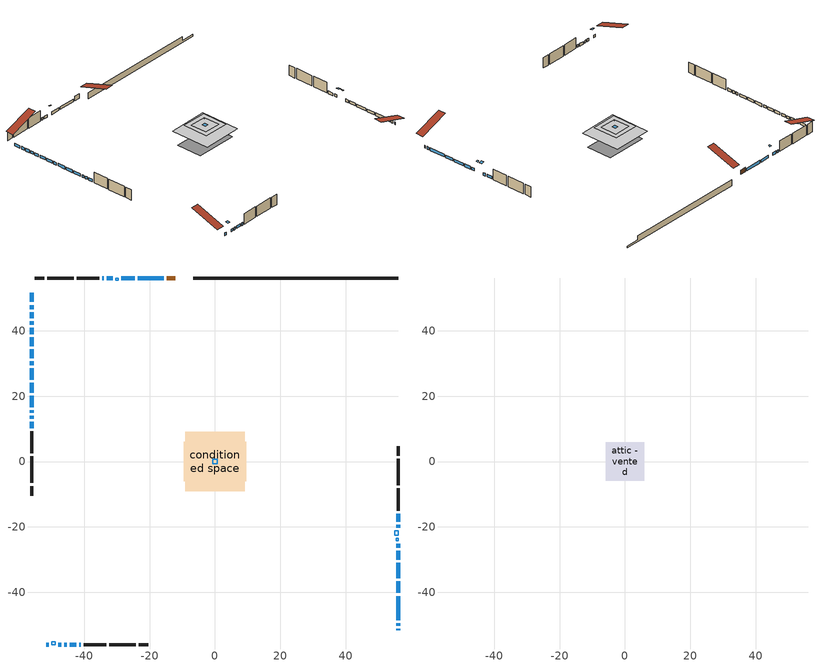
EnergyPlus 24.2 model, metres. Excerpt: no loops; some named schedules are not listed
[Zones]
conditioned space
 floor outside (Floor1 construction): -1.3,-1.3 -1.3,1.3 1.3,1.3 1.3,-1.3 z1.22
 floor outside (Floor2 construction): -0.84,-0.84 -0.84,0.84 0.84,0.84 0.84,-0.84 z1.22
 floor adiabatic (AdiabaticFloorConstruction): -9.15,-9.15 -9.15,9.15 9.15,9.15 9.15,-9.15 z3.66
 floor foundation (Slab1 construction): -9.63,-6.07 -9.63,6.07 9.63,6.07 9.63,-6.07 z-1.52
 wall outside (AdiabaticWallConstruction 1): -12.11,56.14 -14.73,56.14 z1.22:3.25
 wall outside (AdiabaticWallConstruction): 56.14,-51.61 56.14,-51.11 / -56.14,51.61 -56.14,48.8 / -56.14,47.87 -56.14,46.52 / -56.14,45.59 -56.14,43.87 / -56.14,42.94 -56.14,41.78 / 56.14,-50.18 56.14,-49.42 / 56.14,-48.49 56.14,-41.15 / 56.14,-40.22 56.14,-36.7 / 56.14,-35.77 56.14,-31.05 / 56.14,-30.12 56.14,-27.35 / -15.66,56.14 -23.57,56.14 / -24.5,56.14 -28.7,56.14 / -51.61,-56.14 -50.81,-56.14 / -56.14,40.85 -56.14,38.92 / -56.14,37.99 -56.14,35.32 / -56.14,34.39 -56.14,31.63 / -56.14,30.71 -56.14,29.4 / -56.14,28.48 -56.14,24.98 / 56.14,-26.42 56.14,-25.15 / -56.14,24.05 -56.14,21.01 / 56.14,-20.33 56.14,-19.33 / -47.88,-56.14 -47.02,-56.14 / -46.09,-56.14 -45.29,-56.14 / -56.14,20.08 -56.14,16.64 / -56.14,15.71 -56.14,14.85 / -56.14,13.92 -56.14,13.08 / -56.14,12.15 -56.14,10.22 / 56.14,-18.4 56.14,-15.96 / -31.31,56.14 -33.13,56.14 / -34.05,56.14 -34.56,56.14 / -44.36,-56.14 -42.46,-56.14 / -41.53,-56.14 -41.03,-56.14 z1.22:2.44
 wall outside (Wall1 construction): -35.48,56.14 -42.32,56.14 / -40.1,-56.14 -33.26,-56.14 / -56.14,9.3 -56.14,2.46 / 56.14,-15.04 56.14,-8.2 z1.22:6.1
 wall outside (Wall2 construction): -43.25,56.14 -51.35,56.14 / -32.33,-56.14 -24.23,-56.14 / -56.14,1.53 -56.14,-6.57 / 56.14,-7.27 56.14,0.83 z1.22:6.1
 wall outside (Wall3 construction): -52.28,56.14 -55.21,56.14 / -23.3,-56.14 -20.38,-56.14 / -56.14,-7.5 -56.14,-10.43 / 56.14,1.76 56.14,4.69 z1.22:6.1
 wall foundation (FoundationWall1 construction): -6.65,56.14,-1.52 -6.65,56.14,1.22 49.86,56.14,1.22 49.86,56.14,-0.67 56.14,56.14,-0.67 56.14,56.14,-1.52
 window (WindowConstruction): 56.14,-51.61 56.14,-51.11 z1.22:2.44
 window (WindowConstruction 8): -56.14,51.61 -56.14,48.8 z1.22:2.44
 window (WindowConstruction 9): -56.14,47.87 -56.14,46.52 z1.22:2.44
 window (WindowConstruction 10): -56.14,45.59 -56.14,43.87 z1.22:2.44
 window (WindowConstruction 11): -56.14,42.94 -56.14,41.78 z1.22:2.44
 window (WindowConstruction 24): 56.14,-50.18 56.14,-49.42 z1.22:2.44
 window (WindowConstruction 12): 56.14,-48.49 56.14,-41.15 z1.22:2.44
 window (WindowConstruction 13): 56.14,-40.22 56.14,-36.7 z1.22:2.44
 window (WindowConstruction 14): 56.14,-35.77 56.14,-31.05 z1.22:2.44
 window (WindowConstruction 1): 56.14,-30.12 56.14,-27.35 z1.22:2.44
 window (WindowConstruction 15): -15.66,56.14 -23.57,56.14 z1.22:2.44
 window (WindowConstruction 16): -24.5,56.14 -28.7,56.14 z1.22:2.44
 window (WindowConstruction 17): -51.61,-56.14 -50.81,-56.14 z1.22:2.44
 window (WindowConstruction 18): -56.14,40.85 -56.14,38.92 z1.22:2.44
 window (WindowConstruction 19): -56.14,37.99 -56.14,35.32 z1.22:2.44
 window (WindowConstruction 20): -56.14,34.39 -56.14,31.63 z1.22:2.44
 window (WindowConstruction 21): -56.14,30.71 -56.14,29.4 z1.22:2.44
 window (WindowConstruction 22): -56.14,28.48 -56.14,24.98 z1.22:2.44
 window (WindowConstruction 2): 56.14,-26.42 56.14,-25.15 z1.22:2.44
 window (WindowConstruction 23): -56.14,24.05 -56.14,21.01 z1.22:2.44
 window (WindowConstruction 25): 56.14,-20.33 56.14,-19.33 z1.22:2.44
 window (WindowConstruction 26): -47.88,-56.14 -47.02,-56.14 z1.22:2.44
 window (WindowConstruction 27): -46.09,-56.14 -45.29,-56.14 z1.22:2.44
 window (WindowConstruction 28): -56.14,20.08 -56.14,16.64 z1.22:2.44
 window (WindowConstruction 29): -56.14,15.71 -56.14,14.85 z1.22:2.44
 window (WindowConstruction 30): -56.14,13.92 -56.14,13.08 z1.22:2.44
 window (WindowConstruction 31): -56.14,12.15 -56.14,10.23 z1.22:2.44
 window (WindowConstruction 3): 56.14,-18.4 56.14,-15.96 z1.22:2.44
 window (WindowConstruction 4): -31.32,56.14 -33.12,56.14 z1.22:2.44
 window (WindowConstruction 5): -34.05,56.14 -34.55,56.14 z1.22:2.44
 window (WindowConstruction 6): -44.36,-56.14 -42.46,-56.14 z1.22:2.44
 window (WindowConstruction 7): -41.53,-56.14 -41.03,-56.14 z1.22:2.44
 door (Door): -12.11,56.14 -14.73,56.14 z1.22:3.25
 ceiling adiabatic (AdiabaticFloorConstruction): 9.15,-9.15 9.15,9.15 -9.15,9.15 -9.15,-9.15 z3.66
 roof outside (Roof3 construction): -3.19,3.19 -3.19,-3.19 3.19,-3.19 3.19,3.19 z6.1
 roof outside (AdiabaticRoofConstruction): -48.81,-56.14,6.1 -48.81,-55.11,6.44 -49.89,-55.11,6.44 -49.89,-56.14,6.1; -30.39,56.14,6.1 -30.39,55.41,6.34 -29.62,55.41,6.34 -29.62,56.14,6.1; 56.14,-23.46,6.1 55.41,-23.46,6.34 55.41,-24.22,6.34 56.14,-24.22,6.1; 56.14,-21.26,6.1 54.93,-21.26,6.5 54.93,-22.53,6.5 56.14,-22.53,6.1; 0.76,-0.76 0.76,0.76 -0.76,0.76 -0.76,-0.76 z6.1
 skylight (SkylightConstruction): -48.81,-56.14,6.1 -48.81,-55.11,6.44 -49.88,-55.11,6.44 -49.88,-56.14,6.1
 skylight (SkylightConstruction 1): -30.39,56.14,6.1 -30.39,55.41,6.34 -29.62,55.41,6.34 -29.62,56.14,6.1
 skylight (SkylightConstruction 2): 56.14,-23.46,6.1 55.41,-23.46,6.34 55.41,-24.22,6.34 56.14,-24.22,6.1
 skylight (SkylightConstruction 3): 56.14,-21.26,6.1 54.93,-21.26,6.5 54.93,-22.53,6.5 56.14,-22.53,6.1
 skylight (SkylightConstruction 4): 0.76,-0.76 0.76,0.76 -0.76,0.76 -0.76,-0.76 z6.1
attic - vented
 floor to conditioned space (Floor3 construction Reversed): -3.84,-3.84 -3.84,3.84 3.84,3.84 3.84,-3.84 z6.1
 floor to conditioned space (Floor4 construction Reversed): -5.86,-5.86 -5.86,5.86 5.86,5.86 5.86,-5.86 z6.1
 roof outside (Roof1 construction): -11.18,56.14,6.1 -11.18,42.48,10.65 -7.58,42.48,10.65 -7.58,56.14,6.1; -52.54,-56.14,6.1 -52.54,-42.48,10.65 -56.14,-42.48,10.65 -56.14,-56.14,6.1; -56.14,52.54,6.1 -42.48,52.54,10.65 -42.48,56.14,10.65 -56.14,56.14,6.1; 56.14,-52.54,6.1 42.48,-52.54,10.65 42.48,-56.14,10.65 56.14,-56.14,6.1
[Building]
Building 1: Terrain=Suburbs
[Site:Location]
Vancouver Intl AP_BC: Latitude {deg}=49.19; Longitude {deg}=-123.18; Time Zone {hr}=-8; Elevation {m}=4; Keep Site Location Information=Yes
[Site:GroundTemperature:Shallow]
8.06451, 6.96315, 6.87495, 7.3976, 9.49575, 11.5841, 13.3946, 14.5416, 14.639, 13.7062, 11.9418, 9.91751
[Site:WaterMainsTemperature]
Calculation Method=Schedule; Temperature Schedule=mains temperature schedule
[Material] Roughness=Rough; Thermal Absorptance=0.9
Name | Thickness {m} | Conductivity {W/m-K} | Density {kg/m3} | Specific Heat {J/kg-K} | Solar Absorptance | Visible Absorptance
asphalt or fiberglass shingles | 0.00635 | 0.162714 | 1121.4 | 1465.45 | 0.4 | 0.4
asphalt or fiberglass shingles 1 | 0.00635 | 0.162714 | 1121.4 | 1465.45 | 0.7 | 0.7
ceiling loosefill ins | 0.254 | 0.0480833 | 16.02 | 1046.75 | 0.7 | 0.7
ceiling stud and cavity | 0.1397 | 0.245624 | 65.682 | 1177.47 | 0.7 | 0.7
ceiling stud and cavity 1 | 0.1397 | 0.167025 | 65.682 | 1177.47 | 0.7 | 0.7
concrete 4.0 in. | 0.1016 | 1.803125 | 2242.8 | 837.4 | 0.7 | 0.7
concrete 8.0 in. | 0.2032 | 1.803125 | 2242.8 | 837.4 | 0.7 | 0.7
door material | 0.04445 | 0.20624 | 512.64 | 1214.23 | 0.7 | 0.7
exterior vertical ins | 0.0451399 | 0.029427 | 32.04 | 1214.23 | 0.7 | 0.7
floor covering | 0.0127 | 0.0433444 | 54.468 | 1339.84 | 0.6 | 0.6
floor rigid ins; roof rigid ins; slab rigid ins; wall rigid ins | 0.051816 | 0.029427 | 32.04 | 1214.23 | 0.7 | 0.7
floor rigid ins 1; roof rigid ins 1; wall rigid ins 1 | 0.512978 | 0.029427 | 32.04 | 1214.23 | 0.7 | 0.7
floor stud and cavity | 0.1397 | 0.0964945 | 92.3553 | 1139.71 | 0.7 | 0.7
floor stud and cavity 1 | 0.1397 | 0.0967298 | 92.3553 | 1139.71 | 0.7 | 0.7
floor stud and cavity 2 | 0.1397 | 1.75129 | 37.0049 | 1207.88 | 0.7 | 0.7
furniture material conditioned space 1 | 0.1524 | 0.115458 | 640.8 | 1214.23 | 0.6 | 0.6
gypsum board | 0.0127 | 0.160291 | 801 | 837.4 | 0.6 | 0.6
gypsum board 1 | 0.0127 | 0.160291 | 801 | 837.4 | 0.7 | 0.7
osb sheathing 0.5 in. | 0.0127 | 0.115458 | 512.64 | 1214.23 | 0.7 | 0.7
osb sheathing 0.75 in. | 0.01905 | 0.115458 | 512.64 | 1214.23 | 0.7 | 0.7
roof stud and cavity | 0.2032 | 0.197624 | 78.34581 | 1123.46 | 0.7 | 0.7
roof stud and cavity 1 | 0.18415 | 1.78685 | 37.0049 | 1207.88 | 0.6 | 0.6
wall stud and cavity | 0.1397 | 0.271713 | 139.0536 | 1170.24 | 0.7 | 0.7
wall stud and cavity 1 | 0.1397 | 0.302827 | 139.0536 | 1170.24 | 0.7 | 0.7
wall stud and cavity 2 | 0.1397 | 0.343274 | 139.0536 | 1170.24 | 0.7 | 0.7
wall stud and cavity 3 | 0.0889 | 0.380278 | 52.3479 | 1209.89 | 0.7 | 0.7
wall stud and cavity 4 | 0.0889 | 0.391764 | 83.0341 | 1211.67 | 0.7 | 0.7
wood siding | 0.0254 | 0.102417 | 544.68 | 1172.36 | 0.4 | 0.4
wood siding 1; wood siding 2 | 0.0254 | 0.102417 | 544.68 | 1172.36 | 0.7 | 0.7
[WindowMaterial:SimpleGlazingSystem]
Name | U-Factor {W/m2-K} | Solar Heat Gain Coefficient
SkylightMaterial | 2.4764 | 0.6129
SkylightMaterial 1 | 2.43011 | 0.6698
SkylightMaterial 2 | 2.58787 | 0.4268
WindowMaterial | 2.98322 | 0.61
WindowMaterial 1 | 2.90089 | 0.65
WindowMaterial 10 | 3.05079 | 0.5
WindowMaterial 11 | 2.87761 | 0.7
WindowMaterial 12 | 2.87931 | 0.7
WindowMaterial 13 | 2.870229 | 0.71
WindowMaterial 14 | 2.87534 | 0.71
WindowMaterial 15 | 2.87364 | 0.71
WindowMaterial 16 | 2.946882 | 0.64
WindowMaterial 17 | 2.95029 | 0.61
WindowMaterial 18 | 2.89919 | 0.65
WindowMaterial 19 | 2.97754 | 0.59
WindowMaterial 2 | 2.97698 | 0.61
WindowMaterial 20 | 3.03546 | 0.47
WindowMaterial 21 | 2.88953 | 0.66
WindowMaterial 22 | 2.88613 | 0.7
WindowMaterial 23 | 3.01672 | 0.57
WindowMaterial 24 | 2.96448 | 0.57
WindowMaterial 25 | 2.99458 | 0.5
WindowMaterial 26 | 2.969594 | 0.55
WindowMaterial 27 | 2.963916 | 0.6
WindowMaterial 28 | 3.01445 | 0.58
WindowMaterial 29 | 2.96278 | 0.63
WindowMaterial 3 | 2.989467 | 0.58
WindowMaterial 30 | 2.949721 | 0.64
WindowMaterial 4 | 2.91622 | 0.63
WindowMaterial 5 | 3.00253 | 0.5
WindowMaterial 6 | 2.91679 | 0.67
WindowMaterial 7 | 2.90032 | 0.65
WindowMaterial 8 | 2.93098 | 0.61
WindowMaterial 9 | 2.918492 | 0.63
[Construction]
AdiabaticFloorConstruction: floor stud and cavity 2, floor rigid ins 1, osb sheathing 0.75 in., floor covering
AdiabaticRoofConstruction: asphalt or fiberglass shingles 1, roof rigid ins 1, osb sheathing 0.75 in., roof stud and cavity 1
AdiabaticWallConstruction: wood siding 1, wall rigid ins 1, wall stud and cavity 3, gypsum board
AdiabaticWallConstruction 1: wood siding 2, wall rigid ins 1, wall stud and cavity 3, gypsum board
Door: door material
Floor1 construction: floor stud and cavity, floor rigid ins, osb sheathing 0.75 in., floor covering
Floor2 construction: floor stud and cavity 1, floor rigid ins, osb sheathing 0.75 in., floor covering
Floor3 construction Reversed: gypsum board, ceiling stud and cavity, ceiling loosefill ins
Floor4 construction Reversed: gypsum board, ceiling stud and cavity 1, ceiling loosefill ins
FoundationWall1 construction: concrete 8.0 in., gypsum board 1
furniture construction conditioned space 1: furniture material conditioned space 1
PartitionWallConstruction: gypsum board, wall stud and cavity 4, gypsum board
Roof1 construction: asphalt or fiberglass shingles
Roof3 construction: asphalt or fiberglass shingles, roof rigid ins, osb sheathing 0.75 in., roof stud and cavity, gypsum board
SkylightConstruction; SkylightConstruction 1; SkylightConstruction 2: SkylightMaterial
SkylightConstruction 3: SkylightMaterial 1
SkylightConstruction 4: SkylightMaterial 2
Slab1 construction: slab rigid ins, concrete 4.0 in.
Wall1 construction: wood siding, wall rigid ins, osb sheathing 0.5 in., wall stud and cavity, gypsum board
Wall2 construction: wood siding, wall rigid ins, osb sheathing 0.5 in., wall stud and cavity 1, gypsum board
Wall3 construction: wood siding, wall rigid ins, osb sheathing 0.5 in., wall stud and cavity 2, gypsum board
WindowConstruction: WindowMaterial
WindowConstruction 1: WindowMaterial 1
WindowConstruction 10: WindowMaterial 9
WindowConstruction 11: WindowMaterial 10
WindowConstruction 12: WindowMaterial 11
WindowConstruction 13: WindowMaterial 12
WindowConstruction 14: WindowMaterial 13
WindowConstruction 15: WindowMaterial 14
WindowConstruction 16: WindowMaterial 15
WindowConstruction 17: WindowMaterial 16
WindowConstruction 18: WindowMaterial 17
WindowConstruction 19: WindowMaterial 18
WindowConstruction 2: WindowMaterial 2
WindowConstruction 20: WindowMaterial 19
WindowConstruction 21: WindowMaterial 20
WindowConstruction 22: WindowMaterial 21
WindowConstruction 23: WindowMaterial 22
WindowConstruction 24: WindowMaterial 23
WindowConstruction 25: WindowMaterial 24
WindowConstruction 26: WindowMaterial 25
WindowConstruction 27: WindowMaterial 26
WindowConstruction 28: WindowMaterial 27
WindowConstruction 29: WindowMaterial 28
WindowConstruction 3: WindowMaterial 3
WindowConstruction 30: WindowMaterial 29
WindowConstruction 31: WindowMaterial 30
WindowConstruction 4: WindowMaterial 4
WindowConstruction 5; WindowConstruction 7: WindowMaterial 5
WindowConstruction 6: WindowMaterial 6
WindowConstruction 8: WindowMaterial 7
WindowConstruction 9: WindowMaterial 8
[Zone] Multiplier=1; Part of Total Floor Area=Yes
Name | Volume {m3}
attic - vented | 149.463
conditioned space | 1763.1
[Space]
Name | Zone | Volume {m3}
attic - vented 1 | attic - vented | 149.463
conditioned space 1 | conditioned space | 1763.1
[ZoneInfiltration:EffectiveLeakageArea]
infil attic - vented 1: Zone or Space=attic - vented 1; Schedule=Always On Discrete; Effective Air Leakage Area {cm2}=8127.39; Stack Coefficient=0.00031657; Wind Coefficient=1.20214e-05
[ZoneMixing]
whole house fan mix: Zone or Space=attic - vented; Schedule=Always On Continuous; Design Flow Rate Calculation Method=Flow/Zone; Design Flow Rate {m3/s}=0; Source Zone or Space=conditioned space
[SurfaceProperty:ExposedFoundationPerimeter]
Slab1: Exposed Perimeter Calculation Method=TotalExposedPerimeter; Total Exposed Perimeter {m}=62.789
[InternalMass] Zone or ZoneList=conditioned space; Space or SpaceList=conditioned space 1
Name | Construction | Surface Area {m2}
furniture mass conditioned space 1 | furniture construction conditioned space 1 | 231.308
partition wall mass | PartitionWallConstruction | 578.27
[Lights]
interior lighting: Zone or ZoneList or Space or SpaceList=conditioned space 1; Schedule=interior lighting schedule; Design Level Calculation Method=LightingLevel; Lighting Level {W}=343.2; Return Air Fraction=0; Fraction Radiant=0.6; Fraction Visible=0.2; Fraction Replaceable=1
[People]
occupants: Zone or ZoneList or Space or SpaceList=conditioned space 1; Number of People Schedule=occupants schedule; Number of People Calculation Method=People; Number of People=3; Fraction Radiant=0.314171; Sensible Heat Fraction=0.56303; Activity Level Schedule=occupants activity schedule; Carbon Dioxide Generation Rate {m3/s-W}=0; Enable ASHRAE 55 Comfort Warnings=No; Mean Radiant Temperature Calculation Type=EnclosureAveraged
[ElectricEquipment] Zone or ZoneList or Space or SpaceList=conditioned space 1; Design Level Calculation Method=EquipmentLevel
Name | Schedule | Design Level {W} | Fraction Latent | Fraction Radiant | Fraction Lost
clothes dryer | clothes dryer schedule | 140.772 | 0.015 | 0.081 | 0.85
clothes washer | clothes washer schedule | 32.1985 | 0.03 | 0.162 | 0.7
cooking range | cooking range schedule | 215.147 | 0.08 | 0.432 | 0.2
dishwasher | dishwasher schedule | 66.8632 | 0.3 | 0.18 | 0.4
fridge | fridge schedule | 72.9452 | 0 | 0.6 | 0
mech vent bath fan 0 | mech vent bath fan 0 schedule | 25.1 | 0 | 0 | 1
mech vent bath fan 1 | mech vent bath fan 1 schedule | 25.1 | 0 | 0 | 1
mech vent house fan | mech vent house fan schedule | 34.5767 | 0 | 0 | 0.5
mech vent house fan cfis | mech vent house fan cfis schedule | 0 | 0 | 0 | 0
mech vent range fan 0 | mech vent range fan 0 schedule | 57 | 0 | 0 | 1
misc plug loads | misc plug loads schedule | 494.7 | 0.045 | 0.513 | 0.1
whole house fan | Always On Discrete | 0 | 0 | 0 | 1
[OtherEquipment] Zone or ZoneList or Space or SpaceList=conditioned space 1; Design Level Calculation Method=EquipmentLevel
Name | Fuel Type | Schedule | Design Level {W} | Fraction Latent | Fraction Radiant | Fraction Lost
clothes dryer 1 | Electricity | clothes dryer schedule | 0 | 0.015 | 0.081 | 0.85
cooking range 1 | Electricity | cooking range schedule | 0 | 0.08 | 0.432 | 0.2
general water use latent | None | general water use schedule | 62.594 | 1 | 0 | 0
general water use sensible | None | general water use schedule | -61.6891 | 0 | 0.6 | 0
mech vent house fan latent load | None | Always On Discrete | 0 | 1 | 0 | 0
mech vent house fan sensible load | None | Always On Discrete | 0 | 0 | 0 | 0
water heater energy adjustment1 | NaturalGas | Always On Discrete | 0.01 | 0 | 0 | 1
[ZoneInfiltration:DesignFlowRate] Zone or ZoneList or Space or SpaceList=conditioned space 1; Schedule=Always On Discrete; Design Flow Rate Calculation Method=Flow/Zone; Design Flow Rate {m3/s}=0
infil flow; natural vent flow; whole house fan flow
[Foundation:Kiva]
Foundation Kiva 1: Initial Indoor Air Temperature {C}=18; Wall Height Above Grade {m}=1.21999; Wall Depth Below Slab {m}=0.2032; Custom Block Material Name 1=exterior vertical ins; Custom Block Depth 1 {m}=2.74; Custom Block X Position 1 {m}=0.2159; Custom Block Z Position 1 {m}=0
[Foundation:Kiva:Settings]
Soil Conductivity {W/m-K}=0.849921; Soil Density {kg/m3}=1842.3; Soil Specific Heat {J/kg-K}=418.7; Ground Solar Absorptivity=0.9; Ground Thermal Absorptivity=0.9; Ground Surface Roughness {m}=0.03; Far-Field Width {m}=40; Deep-Ground Boundary Condition=ZeroFlux; Deep-Ground Depth {m}=40; Minimum Cell Dimension {m}=0.2; Maximum Cell Growth Coefficient=3; Simulation Timestep=Timestep
[Exterior:Lights]
exterior lighting: Schedule=exterior lighting schedule; Design Level {W}=75.6
[Schedule:Constant]
Name | Hourly Value
Always On Continuous; mech vent house fan schedule; mech vent house fan cfis schedule; Always On Discrete | 1
occupants activity schedule | 117.228
fridge schedule | 0
[Schedule:Week:Daily]
interior lighting schedule Week Rule - Jan1-Jan27: interior lighting schedule day, interior lighting schedule day, interior lighting schedule day, interior lighting schedule day, interior lighting schedule day, interior lighting schedule day, interior lighting schedule day, interior lighting schedule default day, interior lighting schedule default day, interior lighting schedule default day, interior lighting schedule default day, interior lighting schedule default day
interior lighting schedule Week Rule - Jan28-Feb3: interior lighting schedule day, interior lighting schedule day, interior lighting schedule day, interior lighting schedule day, interior lighting schedule day 1, interior lighting schedule day 1, interior lighting schedule day 1, interior lighting schedule default day, interior lighting schedule default day, interior lighting schedule default day, interior lighting schedule default day, interior lighting schedule default day
interior lighting schedule Week Rule - Feb4-Feb24: interior lighting schedule day 1, interior lighting schedule day 1, interior lighting schedule day 1, interior lighting schedule day 1, interior lighting schedule day 1, interior lighting schedule day 1, interior lighting schedule day 1, interior lighting schedule default day, interior lighting schedule default day, interior lighting schedule default day, interior lighting schedule default day, interior lighting schedule default day
interior lighting schedule Week Rule - Feb25-Mar3: interior lighting schedule day 1, interior lighting schedule day 1, interior lighting schedule day 1, interior lighting schedule day 1, interior lighting schedule day 2, interior lighting schedule day 2, interior lighting schedule day 2, interior lighting schedule default day, interior lighting schedule default day, interior lighting schedule default day, interior lighting schedule default day, interior lighting schedule default day
interior lighting schedule Week Rule - Mar4-Mar31: interior lighting schedule day 2, interior lighting schedule day 2, interior lighting schedule day 2, interior lighting schedule day 2, interior lighting schedule day 2, interior lighting schedule day 2, interior lighting schedule day 2, interior lighting schedule default day, interior lighting schedule default day, interior lighting schedule default day, interior lighting schedule default day, interior lighting schedule default day
interior lighting schedule Week Rule - Apr1-Apr28: interior lighting schedule day 3, interior lighting schedule day 3, interior lighting schedule day 3, interior lighting schedule day 3, interior lighting schedule day 3, interior lighting schedule day 3, interior lighting schedule day 3, interior lighting schedule default day, interior lighting schedule default day, interior lighting schedule default day, interior lighting schedule default day, interior lighting schedule default day
interior lighting schedule Week Rule - Apr29-May5: interior lighting schedule day 3, interior lighting schedule day 3, interior lighting schedule day 4, interior lighting schedule day 4, interior lighting schedule day 4, interior lighting schedule day 4, interior lighting schedule day 4, interior lighting schedule default day, interior lighting schedule default day, interior lighting schedule default day, interior lighting schedule default day, interior lighting schedule default day
interior lighting schedule Week Rule - May6-May26: interior lighting schedule day 4, interior lighting schedule day 4, interior lighting schedule day 4, interior lighting schedule day 4, interior lighting schedule day 4, interior lighting schedule day 4, interior lighting schedule day 4, interior lighting schedule default day, interior lighting schedule default day, interior lighting schedule default day, interior lighting schedule default day, interior lighting schedule default day
interior lighting schedule Week Rule - May27-Jun2: interior lighting schedule day 4, interior lighting schedule day 4, interior lighting schedule day 4, interior lighting schedule day 4, interior lighting schedule day 4, interior lighting schedule day 5, interior lighting schedule day 5, interior lighting schedule default day, interior lighting schedule default day, interior lighting schedule default day, interior lighting schedule default day, interior lighting schedule default day
interior lighting schedule Week Rule - Jun3-Jun30: interior lighting schedule day 5, interior lighting schedule day 5, interior lighting schedule day 5, interior lighting schedule day 5, interior lighting schedule day 5, interior lighting schedule day 5, interior lighting schedule day 5, interior lighting schedule default day, interior lighting schedule default day, interior lighting schedule default day, interior lighting schedule default day, interior lighting schedule default day
interior lighting schedule Week Rule - Jul1-Jul28: interior lighting schedule day 6, interior lighting schedule day 6, interior lighting schedule day 6, interior lighting schedule day 6, interior lighting schedule day 6, interior lighting schedule day 6, interior lighting schedule day 6, interior lighting schedule default day, interior lighting schedule default day, interior lighting schedule default day, interior lighting schedule default day, interior lighting schedule default day
interior lighting schedule Week Rule - Jul29-Aug4: interior lighting schedule day 6, interior lighting schedule day 6, interior lighting schedule day 6, interior lighting schedule day 7, interior lighting schedule day 7, interior lighting schedule day 7, interior lighting schedule day 7, interior lighting schedule default day, interior lighting schedule default day, interior lighting schedule default day, interior lighting schedule default day, interior lighting schedule default day
interior lighting schedule Week Rule - Aug5-Aug25: interior lighting schedule day 7, interior lighting schedule day 7, interior lighting schedule day 7, interior lighting schedule day 7, interior lighting schedule day 7, interior lighting schedule day 7, interior lighting schedule day 7, interior lighting schedule default day, interior lighting schedule default day, interior lighting schedule default day, interior lighting schedule default day, interior lighting schedule default day
interior lighting schedule Week Rule - Aug26-Sep1: interior lighting schedule day 7, interior lighting schedule day 7, interior lighting schedule day 7, interior lighting schedule day 7, interior lighting schedule day 7, interior lighting schedule day 7, interior lighting schedule day 8, interior lighting schedule default day, interior lighting schedule default day, interior lighting schedule default day, interior lighting schedule default day, interior lighting schedule default day
interior lighting schedule Week Rule - Sep2-Sep29: interior lighting schedule day 8, interior lighting schedule day 8, interior lighting schedule day 8, interior lighting schedule day 8, interior lighting schedule day 8, interior lighting schedule day 8, interior lighting schedule day 8, interior lighting schedule default day, interior lighting schedule default day, interior lighting schedule default day, interior lighting schedule default day, interior lighting schedule default day
interior lighting schedule Week Rule - Sep30-Oct6: interior lighting schedule day 8, interior lighting schedule day 9, interior lighting schedule day 9, interior lighting schedule day 9, interior lighting schedule day 9, interior lighting schedule day 9, interior lighting schedule day 9, interior lighting schedule default day, interior lighting schedule default day, interior lighting schedule default day, interior lighting schedule default day, interior lighting schedule default day
interior lighting schedule Week Rule - Oct7-Oct27: interior lighting schedule day 9, interior lighting schedule day 9, interior lighting schedule day 9, interior lighting schedule day 9, interior lighting schedule day 9, interior lighting schedule day 9, interior lighting schedule day 9, interior lighting schedule default day, interior lighting schedule default day, interior lighting schedule default day, interior lighting schedule default day, interior lighting schedule default day
interior lighting schedule Week Rule - Oct28-Nov3: interior lighting schedule day 9, interior lighting schedule day 9, interior lighting schedule day 9, interior lighting schedule day 9, interior lighting schedule day 10, interior lighting schedule day 10, interior lighting schedule day 10, interior lighting schedule default day, interior lighting schedule default day, interior lighting schedule default day, interior lighting schedule default day, interior lighting schedule default day
interior lighting schedule Week Rule - Nov4-Nov24: interior lighting schedule day 10, interior lighting schedule day 10, interior lighting schedule day 10, interior lighting schedule day 10, interior lighting schedule day 10, interior lighting schedule day 10, interior lighting schedule day 10, interior lighting schedule default day, interior lighting schedule default day, interior lighting schedule default day, interior lighting schedule default day, interior lighting schedule default day
interior lighting schedule Week Rule - Nov25-Dec1: interior lighting schedule day 10, interior lighting schedule day 10, interior lighting schedule day 10, interior lighting schedule day 10, interior lighting schedule day 10, interior lighting schedule day 10, interior lighting schedule day 11, interior lighting schedule default day, interior lighting schedule default day, interior lighting schedule default day, interior lighting schedule default day, interior lighting schedule default day
interior lighting schedule Week Rule - Dec2-Dec31: interior lighting schedule day 11, interior lighting schedule day 11, interior lighting schedule day 11, interior lighting schedule day 11, interior lighting schedule day 11, interior lighting schedule day 11, interior lighting schedule day 11, interior lighting schedule default day, interior lighting schedule default day, interior lighting schedule default day, interior lighting schedule default day, interior lighting schedule default day
occupants schedule Week Rule - Jan1-Dec31: occupants schedule day, occupants schedule day, occupants schedule day, occupants schedule day, occupants schedule day, occupants schedule day, occupants schedule day, occupants schedule default day, occupants schedule default day, occupants schedule default day, occupants schedule default day, occupants schedule default day
clothes dryer schedule Week Rule - Jan1-Dec31: clothes dryer schedule day, clothes dryer schedule day, clothes dryer schedule day, clothes dryer schedule day, clothes dryer schedule day, clothes dryer schedule day, clothes dryer schedule day, clothes dryer schedule default day, clothes dryer schedule default day, clothes dryer schedule default day, clothes dryer schedule default day, clothes dryer schedule default day
clothes washer schedule Week Rule - Jan1-Dec31: clothes washer schedule day, clothes washer schedule day, clothes washer schedule day, clothes washer schedule day, clothes washer schedule day, clothes washer schedule day, clothes washer schedule day, clothes washer schedule default day, clothes washer schedule default day, clothes washer schedule default day, clothes washer schedule default day, clothes washer schedule default day
cooking range schedule Week Rule - Jan1-Dec31: cooking range schedule day, cooking range schedule day, cooking range schedule day, cooking range schedule day, cooking range schedule day, cooking range schedule day, cooking range schedule day, cooking range schedule default day, cooking range schedule default day, cooking range schedule default day, cooking range schedule default day, cooking range schedule default day
dishwasher schedule Week Rule - Jan1-Dec31: dishwasher schedule day, dishwasher schedule day, dishwasher schedule day, dishwasher schedule day, dishwasher schedule day, dishwasher schedule day, dishwasher schedule day, dishwasher schedule default day, dishwasher schedule default day, dishwasher schedule default day, dishwasher schedule default day, dishwasher schedule default day
mech vent bath fan 0 schedule Week Rule - Jan1-Dec31: mech vent bath fan 0 schedule day, mech vent bath fan 0 schedule day, mech vent bath fan 0 schedule day, mech vent bath fan 0 schedule day, mech vent bath fan 0 schedule day, mech vent bath fan 0 schedule day, mech vent bath fan 0 schedule day, mech vent bath fan 0 schedule default day, mech vent bath fan 0 schedule default day, mech vent bath fan 0 schedule default day, mech vent bath fan 0 schedule default day, mech vent bath fan 0 schedule default day
mech vent bath fan 1 schedule Week Rule - Jan1-Dec31: mech vent bath fan 1 schedule day, mech vent bath fan 1 schedule day, mech vent bath fan 1 schedule day, mech vent bath fan 1 schedule day, mech vent bath fan 1 schedule day, mech vent bath fan 1 schedule day, mech vent bath fan 1 schedule day, mech vent bath fan 1 schedule default day, mech vent bath fan 1 schedule default day, mech vent bath fan 1 schedule default day, mech vent bath fan 1 schedule default day, mech vent bath fan 1 schedule default day
mech vent range fan 0 schedule Week Rule - Jan1-Dec31: mech vent range fan 0 schedule day, mech vent range fan 0 schedule day, mech vent range fan 0 schedule day, mech vent range fan 0 schedule day, mech vent range fan 0 schedule day, mech vent range fan 0 schedule day, mech vent range fan 0 schedule day, mech vent range fan 0 schedule default day, mech vent range fan 0 schedule default day, mech vent range fan 0 schedule default day, mech vent range fan 0 schedule default day, mech vent range fan 0 schedule default day
misc plug loads schedule Week Rule - Jan1-Dec31: misc plug loads schedule day, misc plug loads schedule day, misc plug loads schedule day, misc plug loads schedule day, misc plug loads schedule day, misc plug loads schedule day, misc plug loads schedule day, misc plug loads schedule default day, misc plug loads schedule default day, misc plug loads schedule default day, misc plug loads schedule default day, misc plug loads schedule default day
general water use schedule Week Rule - Jan1-Dec31: general water use schedule day, general water use schedule day, general water use schedule day, general water use schedule day, general water use schedule day, general water use schedule day, general water use schedule day, general water use schedule default day, general water use schedule default day, general water use schedule default day, general water use schedule default day, general water use schedule default day
[Schedule:Year]
interior lighting schedule: interior lighting schedule Week Rule - Jan1-Jan27, 1, 1, 1, 27, interior lighting schedule Week Rule - Jan28-Feb3, 1, 28, 2, 3, interior lighting schedule Week Rule - Feb4-Feb24, 2, 4, 2, 24, interior lighting schedule Week Rule - Feb25-Mar3, 2, 25, 3, 3, interior lighting schedule Week Rule - Mar4-Mar31, 3, 4, 3, 31, interior lighting schedule Week Rule - Apr1-Apr28, 4, 1, 4, 28, interior lighting schedule Week Rule - Apr29-May5, 4, 29, 5, 5, interior lighting schedule Week Rule - May6-May26, 5, 6, 5, 26, interior lighting schedule Week Rule - May27-Jun2, 5, 27, 6, 2, interior lighting schedule Week Rule - Jun3-Jun30, 6, 3, 6, 30, interior lighting schedule Week Rule - Jul1-Jul28, 7, 1, 7, 28, interior lighting schedule Week Rule - Jul29-Aug4, 7, 29, 8, 4, interior lighting schedule Week Rule - Aug5-Aug25, 8, 5, 8, 25, interior lighting schedule Week Rule - Aug26-Sep1, 8, 26, 9, 1, interior lighting schedule Week Rule - Sep2-Sep29, 9, 2, 9, 29, interior lighting schedule Week Rule - Sep30-Oct6, 9, 30, 10, 6, interior lighting schedule Week Rule - Oct7-Oct27, 10, 7, 10, 27, interior lighting schedule Week Rule - Oct28-Nov3, 10, 28, 11, 3, interior lighting schedule Week Rule - Nov4-Nov24, 11, 4, 11, 24, interior lighting schedule Week Rule - Nov25-Dec1, 11, 25, 12, 1, interior lighting schedule Week Rule - Dec2-Dec31, 12, 2, 12, 31
occupants schedule: occupants schedule Week Rule - Jan1-Dec31, 1, 1, 12, 31
clothes dryer schedule: clothes dryer schedule Week Rule - Jan1-Dec31, 1, 1, 12, 31
clothes washer schedule: clothes washer schedule Week Rule - Jan1-Dec31, 1, 1, 12, 31
cooking range schedule: cooking range schedule Week Rule - Jan1-Dec31, 1, 1, 12, 31
dishwasher schedule: dishwasher schedule Week Rule - Jan1-Dec31, 1, 1, 12, 31
mech vent bath fan 0 schedule: mech vent bath fan 0 schedule Week Rule - Jan1-Dec31, 1, 1, 12, 31
mech vent bath fan 1 schedule: mech vent bath fan 1 schedule Week Rule - Jan1-Dec31, 1, 1, 12, 31
mech vent range fan 0 schedule: mech vent range fan 0 schedule Week Rule - Jan1-Dec31, 1, 1, 12, 31
misc plug loads schedule: misc plug loads schedule Week Rule - Jan1-Dec31, 1, 1, 12, 31
general water use schedule: general water use schedule Week Rule - Jan1-Dec31, 1, 1, 12, 31
exterior lighting schedule: exterior lighting schedule Week Rule - Jan1-Jan27, 1, 1, 1, 27, exterior lighting schedule Week Rule - Jan28-Feb3, 1, 28, 2, 3, exterior lighting schedule Week Rule - Feb4-Feb24, 2, 4, 2, 24, exterior lighting schedule Week Rule - Feb25-Mar3, 2, 25, 3, 3, exterior lighting schedule Week Rule - Mar4-Mar31, 3, 4, 3, 31, exterior lighting schedule Week Rule - Apr1-Apr28, 4, 1, 4, 28, exterior lighting schedule Week Rule - Apr29-May5, 4, 29, 5, 5, exterior lighting schedule Week Rule - May6-May26, 5, 6, 5, 26, exterior lighting schedule Week Rule - May27-Jun2, 5, 27, 6, 2, exterior lighting schedule Week Rule - Jun3-Jun30, 6, 3, 6, 30, exterior lighting schedule Week Rule - Jul1-Jul28, 7, 1, 7, 28, exterior lighting schedule Week Rule - Jul29-Aug4, 7, 29, 8, 4, exterior lighting schedule Week Rule - Aug5-Aug25, 8, 5, 8, 25, exterior lighting schedule Week Rule - Aug26-Sep1, 8, 26, 9, 1, exterior lighting schedule Week Rule - Sep2-Sep29, 9, 2, 9, 29, exterior lighting schedule Week Rule - Sep30-Oct6, 9, 30, 10, 6, exterior lighting schedule Week Rule - Oct7-Oct27, 10, 7, 10, 27, exterior lighting schedule Week Rule - Oct28-Nov3, 10, 28, 11, 3, exterior lighting schedule Week Rule - Nov4-Nov24, 11, 4, 11, 24, exterior lighting schedule Week Rule - Nov25-Dec1, 11, 25, 12, 1, exterior lighting schedule Week Rule - Dec2-Dec31, 12, 2, 12, 31
[Schedule:Compact]
mains temperature schedule: Through: 01/01, For: AllDays, Until: 24:00, 11.375, Through: 01/02, For: AllDays, Until: 24:00, 11.3367, Through: 01/03, For: AllDays, Until: 24:00, 11.2994, Through: 01/04, For: AllDays, Until: 24:00, 11.2628, Through: 01/05, For: AllDays, Until: 24:00, 11.2267, Through: 01/06, For: AllDays, Until: 24:00, 11.1917, Through: 01/07, For: AllDays, Until: 24:00, 11.1578, Through: 01/08, For: AllDays, Until: 24:00, 11.1244, Through: 01/09, For: AllDays, Until: 24:00, 11.0917, Through: 01/10, For: AllDays, Until: 24:00, 11.06, Through: 01/11, For: AllDays, Until: 24:00, 11.0289, Through: 01/12, For: AllDays, Until: 24:00, 10.9989, Through: 01/13, For: AllDays, Until: 24:00, 10.97, Through: 01/14, For: AllDays, Until: 24:00, 10.9417, Through: 01/15, For: AllDays, Until: 24:00, 10.9139, Through: 01/16, For: AllDays, Until: 24:00, 10.8878, Through: 01/17, For: AllDays, Until: 24:00, 10.8622, Through: 01/18, For: AllDays, Until: 24:00, 10.8372, Through: 01/19, For: AllDays, Until: 24:00, 10.8133, Through: 01/20, For: AllDays, Until: 24:00, 10.7906, Through: 01/21, For: AllDays, Until: 24:00, 10.7683, Through: 01/22, For: AllDays, Until: 24:00, 10.7478, Through: 01/23, For: AllDays, Until: 24:00, 10.7272, Through: 01/24, For: AllDays, Until: 24:00, 10.7083, Through: 01/25, For: AllDays, Until: 24:00, 10.69, Through: 01/26, For: AllDays, Until: 24:00, 10.6728, Through: 01/27, For: AllDays, Until: 24:00, 10.6567, Through: 01/28, For: AllDays, Until: 24:00, 10.6411, Through: 01/29, For: AllDays, Until: 24:00, 10.6267, Through: 01/30, For: AllDays, Until: 24:00, 10.6133, Through: 01/31, For: AllDays, Until: 24:00, 10.6011, Through: 02/01, For: AllDays, Until: 24:00, 10.59, Through: 02/02, For: AllDays, Until: 24:00, 10.5794, Through: 02/03, For: AllDays, Until: 24:00, 10.57, Through: 02/04, For: AllDays, Until: 24:00, 10.5617, Through: 02/05, For: AllDays, Until: 24:00, 10.5539, Through: 02/06, For: AllDays, Until: 24:00, 10.5478, Through: 02/07, For: AllDays, Until: 24:00, 10.5422, Through: 02/08, For: AllDays, Until: 24:00, 10.5378, Through: 02/09, For: AllDays, Until: 24:00, 10.5339, Through: 02/10, For: AllDays, Until: 24:00, 10.5317, Through: 02/11, For: AllDays, Until: 24:00, 10.53, Through: 02/12, For: AllDays, Until: 24:00, 10.53, Through: 02/13, For: AllDays, Until: 24:00, 10.5306, Through: 02/14, For: AllDays, Until: 24:00, 10.5317, Through: 02/15, For: AllDays, Until: 24:00, 10.5344, Through: 02/16, For: AllDays, Until: 24:00, 10.5378, Through: 02/17, For: AllDays, Until: 24:00, 10.5428, Through: 02/18, For: AllDays, Until: 24:00, 10.5483, Through: 02/19, For: AllDays, Until: 24:00, 10.5544, Through: 02/20, For: AllDays, Until: 24:00, 10.5622, Through: 02/21, For: AllDays, Until: 24:00, 10.5706, Through: 02/22, For: AllDays, Until: 24:00, 10.5806, Through: 02/23, For: AllDays, Until: 24:00, 10.5911, Through: 02/24, For: AllDays, Until: 24:00, 10.6022, Through: 02/25, For: AllDays, Until: 24:00, 10.615, Through: 02/26, For: AllDays, Until: 24:00, 10.6283, Through: 02/27, For: AllDays, Until: 24:00, 10.6428, Through: 02/28, For: AllDays, Until: 24:00, 10.6583, Through: 03/01, For: AllDays, Until: 24:00, 10.6744, Through: 03/02, For: AllDays, Until: 24:00, 10.6917, Through: 03/03, For: AllDays, Until: 24:00, 10.71, Through: 03/04, For: AllDays, Until: 24:00, 10.7294, Through: 03/05, For: AllDays, Until: 24:00, 10.7494, Through: 03/06, For: AllDays, Until: 24:00, 10.7706, Through: 03/07, For: AllDays, Until: 24:00, 10.7928, Through: 03/08, For: AllDays, Until: 24:00, 10.8161, Through: 03/09, For: AllDays, Until: 24:00, 10.84, Through: 03/10, For: AllDays, Until: 24:00, 10.8644, Through: 03/11, For: AllDays, Until: 24:00, 10.8906, Through: 03/12, For: AllDays, Until: 24:00, 10.9167, Through: 03/13, For: AllDays, Until: 24:00, 10.9444, Through: 03/14, For: AllDays, Until: 24:00, 10.9728, Through: 03/15, For: AllDays, Until: 24:00, 11.0022, Through: 03/16, For: AllDays, Until: 24:00, 11.0322, Through: 03/17, For: AllDays, Until: 24:00, 11.0633, Through: 03/18, For: AllDays, Until: 24:00, 11.095, Through: 03/19, For: AllDays, Until: 24:00, 11.1278, Through: 03/20, For: AllDays, Until: 24:00, 11.1611, Through: 03/21, For: AllDays, Until: 24:00, 11.1956, Through: 03/22, For: AllDays, Until: 24:00, 11.2306, Through: 03/23, For: AllDays, Until: 24:00, 11.2667, Through: 03/24, For: AllDays, Until: 24:00, 11.3033, Through: 03/25, For: AllDays, Until: 24:00, 11.3406, Through: 03/26, For: AllDays, Until: 24:00, 11.3789, Through: 03/27, For: AllDays, Until: 24:00, 11.4178, Through: 03/28, For: AllDays, Until: 24:00, 11.4572, Through: 03/29, For: AllDays, Until: 24:00, 11.4978, Through: 03/30, For: AllDays, Until: 24:00, 11.5389, Through: 03/31, For: AllDays, Until: 24:00, 11.5811, Through: 04/01, For: AllDays, Until: 24:00, 11.6233, Through: 04/02, For: AllDays, Until: 24:00, 11.6667, Through: 04/03, For: AllDays, Until: 24:00, 11.7106, Through: 04/04, For: AllDays, Until: 24:00, 11.755, Through: 04/05, For: AllDays, Until: 24:00, 11.8006, Through: 04/06, For: AllDays, Until: 24:00, 11.8461, Through: 04/07, For: AllDays, Until: 24:00, 11.8928, Through: 04/08, For: AllDays, Until: 24:00, 11.9394, Through: 04/09, For: AllDays, Until: 24:00, 11.9872, Through: 04/10, For: AllDays, Until: 24:00, 12.0356, Through: 04/11, For: AllDays, Until: 24:00, 12.0844, Through: 04/12, For: AllDays, Until: 24:00, 12.1333, Through: 04/13, For: AllDays, Until: 24:00, 12.1833, Through: 04/14, For: AllDays, Until: 24:00, 12.2339, Through: 04/15, For: AllDays, Until: 24:00, 12.2844, Through: 04/16, For: AllDays, Until: 24:00, 12.3361, Through: 04/17, For: AllDays, Until: 24:00, 12.3878, Through: 04/18, For: AllDays, Until: 24:00, 12.44, Through: 04/19, For: AllDays, Until: 24:00, 12.4928, Through: 04/20, For: AllDays, Until: 24:00, 12.5456, Through: 04/21, For: AllDays, Until: 24:00, 12.5994, Through: 04/22, For: AllDays, Until: 24:00, 12.6533, Through: 04/23, For: AllDays, Until: 24:00, 12.7072, Through: 04/24, For: AllDays, Until: 24:00, 12.7622, Through: 04/25, For: AllDays, Until: 24:00, 12.8172, Through: 04/26, For: AllDays, Until: 24:00, 12.8722, Through: 04/27, For: AllDays, Until: 24:00, 12.9278, Through: 04/28, For: AllDays, Until: 24:00, 12.9839, Through: 04/29, For: AllDays, Until: 24:00, 13.04, Through: 04/30, For: AllDays, Until: 24:00, 13.0961, Through: 05/01, For: AllDays, Until: 24:00, 13.1533, Through: 05/02, For: AllDays, Until: 24:00, 13.21, Through: 05/03, For: AllDays, Until: 24:00, 13.2672, Through: 05/04, For: AllDays, Until: 24:00, 13.3244, Through: 05/05, For: AllDays, Until: 24:00, 13.3817, Through: 05/06, For: AllDays, Until: 24:00, 13.4394, Through: 05/07, For: AllDays, Until: 24:00, 13.4972, Through: 05/08, For: AllDays, Until: 24:00, 13.555, Through: 05/09, For: AllDays, Until: 24:00, 13.6133, Through: 05/10, For: AllDays, Until: 24:00, 13.6711, Through: 05/11, For: AllDays, Until: 24:00, 13.7294, Through: 05/12, For: AllDays, Until: 24:00, 13.7878, Through: 05/13, For: AllDays, Until: 24:00, 13.8461, Through: 05/14, For: AllDays, Until: 24:00, 13.9044, Through: 05/15, For: AllDays, Until: 24:00, 13.9628, Through: 05/16, For: AllDays, Until: 24:00, 14.0211, Through: 05/17, For: AllDays, Until: 24:00, 14.0789, Through: 05/18, For: AllDays, Until: 24:00, 14.1372, Through: 05/19, For: AllDays, Until: 24:00, 14.1956, Through: 05/20, For: AllDays, Until: 24:00, 14.2533, Through: 05/21, For: AllDays, Until: 24:00, 14.3117, Through: 05/22, For: AllDays, Until: 24:00, 14.3694, Through: 05/23, For: AllDays, Until: 24:00, 14.4272, Through: 05/24, For: AllDays, Until: 24:00, 14.4844, Through: 05/25, For: AllDays, Until: 24:00, 14.5422, Through: 05/26, For: AllDays, Until: 24:00, 14.5994, Through: 05/27, For: AllDays, Until: 24:00, 14.6561, Through: 05/28, For: AllDays, Until: 24:00, 14.7128, Through: 05/29, For: AllDays, Until: 24:00, 14.7694, Through: 05/30, For: AllDays, Until: 24:00, 14.8261, Through: 05/31, For: AllDays, Until: 24:00, 14.8817, Through: 06/01, For: AllDays, Until: 24:00, 14.9378, Through: 06/02, For: AllDays, Until: 24:00, 14.9933, Through: 06/03, For: AllDays, Until: 24:00, 15.0483, Through: 06/04, For: AllDays, Until: 24:00, 15.1028, Through: 06/05, For: AllDays, Until: 24:00, 15.1572, Through: 06/06, For: AllDays, Until: 24:00, 15.2117, Through: 06/07, For: AllDays, Until: 24:00, 15.265, Through: 06/08, For: AllDays, Until: 24:00, 15.3183, Through: 06/09, For: AllDays, Until: 24:00, 15.3711, Through: 06/10, For: AllDays, Until: 24:00, 15.4239, Through: 06/11, For: AllDays, Until: 24:00, 15.4756, Through: 06/12, For: AllDays, Until: 24:00, 15.5272, Through: 06/13, For: AllDays, Until: 24:00, 15.5783, Through: 06/14, For: AllDays, Until: 24:00, 15.6289, Through: 06/15, For: AllDays, Until: 24:00, 15.6789, Through: 06/16, For: AllDays, Until: 24:00, 15.7283, Through: 06/17, For: AllDays, Until: 24:00, 15.7772, Through: 06/18, For: AllDays, Until: 24:00, 15.8261, Through: 06/19, For: AllDays, Until: 24:00, 15.8739, Through: 06/20, For: AllDays, Until: 24:00, 15.9211, Through: 06/21, For: AllDays, Until: 24:00, 15.9678, Through: 06/22, For: AllDays, Until: 24:00, 16.0139, Through: 06/23, For: AllDays, Until: 24:00, 16.0594, Through: 06/24, For: AllDays, Until: 24:00, 16.1044, Through: 06/25, For: AllDays, Until: 24:00, 16.1483, Through: 06/26, For: AllDays, Until: 24:00, 16.1922, Through: 06/27, For: AllDays, Until: 24:00, 16.235, Through: 06/28, For: AllDays, Until: 24:00, 16.2772, Through: 06/29, For: AllDays, Until: 24:00, 16.3183, Through: 06/30, For: AllDays, Until: 24:00, 16.3594, Through: 07/01, For: AllDays, Until: 24:00, 16.3994, Through: 07/02, For: AllDays, Until: 24:00, 16.4389, Through: 07/03, For: AllDays, Until: 24:00, 16.4772, Through: 07/04, For: AllDays, Until: 24:00, 16.515, Through: 07/05, For: AllDays, Until: 24:00, 16.5522, Through: 07/06, For: AllDays, Until: 24:00, 16.5883, Through: 07/07, For: AllDays, Until: 24:00, 16.6239, Through: 07/08, For: AllDays, Until: 24:00, 16.6583, Through: 07/09, For: AllDays, Until: 24:00, 16.6922, Through: 07/10, For: AllDays, Until: 24:00, 16.7256, Through: 07/11, For: AllDays, Until: 24:00, 16.7578, Through: 07/12, For: AllDays, Until: 24:00, 16.7889, Through: 07/13, For: AllDays, Until: 24:00, 16.8194, Through: 07/14, For: AllDays, Until: 24:00, 16.8489, Through: 07/15, For: AllDays, Until: 24:00, 16.8778, Through: 07/16, For: AllDays, Until: 24:00, 16.9056, Through: 07/17, For: AllDays, Until: 24:00, 16.9328, Through: 07/18, For: AllDays, Until: 24:00, 16.9589, Through: 07/19, For: AllDays, Until: 24:00, 16.9839, Through: 07/20, For: AllDays, Until: 24:00, 17.0083, Through: 07/21, For: AllDays, Until: 24:00, 17.0317, Through: 07/22, For: AllDays, Until: 24:00, 17.0544, Through: 07/23, For: AllDays, Until: 24:00, 17.0761, Through: 07/24, For: AllDays, Until: 24:00, 17.0967, Through: 07/25, For: AllDays, Until: 24:00, 17.1161, Through: 07/26, For: AllDays, Until: 24:00, 17.135, Through: 07/27, For: AllDays, Until: 24:00, 17.1528, Through: 07/28, For: AllDays, Until: 24:00, 17.1694, Through: 07/29, For: AllDays, Until: 24:00, 17.1856, Through: 07/30, For: AllDays, Until: 24:00, 17.2, Through: 07/31, For: AllDays, Until: 24:00, 17.2144, Through: 08/01, For: AllDays, Until: 24:00, 17.2272, Through: 08/02, For: AllDays, Until: 24:00, 17.2389, Through: 08/03, For: AllDays, Until: 24:00, 17.25, Through: 08/04, For: AllDays, Until: 24:00, 17.26, Through: 08/05, For: AllDays, Until: 24:00, 17.2689, Through: 08/06, For: AllDays, Until: 24:00, 17.2772, Through: 08/07, For: AllDays, Until: 24:00, 17.2839, Through: 08/08, For: AllDays, Until: 24:00, 17.29, Through: 08/09, For: AllDays, Until: 24:00, 17.295, Through: 08/10, For: AllDays, Until: 24:00, 17.2989, Through: 08/11, For: AllDays, Until: 24:00, 17.3022, Through: 08/12, For: AllDays, Until: 24:00, 17.3039, Through: 08/13, For: AllDays, Until: 24:00, 17.305, Through: 08/14, For: AllDays, Until: 24:00, 17.305, Through: 08/15, For: AllDays, Until: 24:00, 17.3039, Through: 08/16, For: AllDays, Until: 24:00, 17.3022, Through: 08/17, For: AllDays, Until: 24:00, 17.2989, Through: 08/18, For: AllDays, Until: 24:00, 17.295, Through: 08/19, For: AllDays, Until: 24:00, 17.29, Through: 08/20, For: AllDays, Until: 24:00, 17.2839, Through: 08/21, For: AllDays, Until: 24:00, 17.2772, Through: 08/22, For: AllDays, Until: 24:00, 17.2689, Through: 08/23, For: AllDays, Until: 24:00, 17.26, Through: 08/24, For: AllDays, Until: 24:00, 17.25, Through: 08/25, For: AllDays, Until: 24:00, 17.2394, Through: 08/26, For: AllDays, Until: 24:00, 17.2272, Through: 08/27, For: AllDays, Until: 24:00, 17.2144, Through: 08/28, For: AllDays, Until: 24:00, 17.2006, Through: 08/29, For: AllDays, Until: 24:00, 17.1856, Through: 08/30, For: AllDays, Until: 24:00, 17.1694, Through: 08/31, For: AllDays, Until: 24:00, 17.1528, Through: 09/01, For: AllDays, Until: 24:00, 17.135, Through: 09/02, For: AllDays, Until: 24:00, 17.1161, Through: 09/03, For: AllDays, Until: 24:00, 17.0967, Through: 09/04, For: AllDays, Until: 24:00, 17.0761, Through: 09/05, For: AllDays, Until: 24:00, 17.0544, Through: 09/06, For: AllDays, Until: 24:00, 17.0322, Through: 09/07, For: AllDays, Until: 24:00, 17.0089, Through: 09/08, For: AllDays, Until: 24:00, 16.9844, Through: 09/09, For: AllDays, Until: 24:00, 16.9589, Through: 09/10, For: AllDays, Until: 24:00, 16.9328, Through: 09/11, For: AllDays, Until: 24:00, 16.9061, Through: 09/12, For: AllDays, Until: 24:00, 16.8783, Through: 09/13, For: AllDays, Until: 24:00, 16.8494, Through: 09/14, For: AllDays, Until: 24:00, 16.8194, Through: 09/15, For: AllDays, Until: 24:00, 16.7894, Through: 09/16, For: AllDays, Until: 24:00, 16.7578, Through: 09/17, For: AllDays, Until: 24:00, 16.7256, Through: 09/18, For: AllDays, Until: 24:00, 16.6928, Through: 09/19, For: AllDays, Until: 24:00, 16.6589, Through: 09/20, For: AllDays, Until: 24:00, 16.6239, Through: 09/21, For: AllDays, Until: 24:00, 16.5889, Through: 09/22, For: AllDays, Until: 24:00, 16.5522, Through: 09/23, For: AllDays, Until: 24:00, 16.5156, Through: 09/24, For: AllDays, Until: 24:00, 16.4778, Through: 09/25, For: AllDays, Until: 24:00, 16.4389, Through: 09/26, For: AllDays, Until: 24:00, 16.3994, Through: 09/27, For: AllDays, Until: 24:00, 16.3594, Through: 09/28, For: AllDays, Until: 24:00, 16.3189, Through: 09/29, For: AllDays, Until: 24:00, 16.2772, Through: 09/30, For: AllDays, Until: 24:00, 16.235, Through: 10/01, For: AllDays, Until: 24:00, 16.1922, Through: 10/02, For: AllDays, Until: 24:00, 16.1489, Through: 10/03, For: AllDays, Until: 24:00, 16.1044, Through: 10/04, For: AllDays, Until: 24:00, 16.06, Through: 10/05, For: AllDays, Until: 24:00, 16.0144, Through: 10/06, For: AllDays, Until: 24:00, 15.9683, Through: 10/07, For: AllDays, Until: 24:00, 15.9217, Through: 10/08, For: AllDays, Until: 24:00, 15.8744, Through: 10/09, For: AllDays, Until: 24:00, 15.8261, Through: 10/10, For: AllDays, Until: 24:00, 15.7778, Through: 10/11, For: AllDays, Until: 24:00, 15.7289, Through: 10/12, For: AllDays, Until: 24:00, 15.6794, Through: 10/13, For: AllDays, Until: 24:00, 15.6294, Through: 10/14, For: AllDays, Until: 24:00, 15.5789, Through: 10/15, For: AllDays, Until: 24:00, 15.5278, Through: 10/16, For: AllDays, Until: 24:00, 15.4761, Through: 10/17, For: AllDays, Until: 24:00, 15.4244, Through: 10/18, For: AllDays, Until: 24:00, 15.3717, Through: 10/19, For: AllDays, Until: 24:00, 15.3189, Through: 10/20, For: AllDays, Until: 24:00, 15.2656, Through: 10/21, For: AllDays, Until: 24:00, 15.2117, Through: 10/22, For: AllDays, Until: 24:00, 15.1578, Through: 10/23, For: AllDays, Until: 24:00, 15.1033, Through: 10/24, For: AllDays, Until: 24:00, 15.0489, Through: 10/25, For: AllDays, Until: 24:00, 14.9933, Through: 10/26, For: AllDays, Until: 24:00, 14.9383, Through: 10/27, For: AllDays, Until: 24:00, 14.8822, Through: 10/28, For: AllDays, Until: 24:00, 14.8261, Through: 10/29, For: AllDays, Until: 24:00, 14.77, Through: 10/30, For: AllDays, Until: 24:00, 14.7133, Through: 10/31, For: AllDays, Until: 24:00, 14.6567, Through: 11/01, For: AllDays, Until: 24:00, 14.5994, Through: 11/02, For: AllDays, Until: 24:00, 14.5428, Through: 11/03, For: AllDays, Until: 24:00, 14.485, Through: 11/04, For: AllDays, Until: 24:00, 14.4278, Through: 11/05, For: AllDays, Until: 24:00, 14.37, Through: 11/06, For: AllDays, Until: 24:00, 14.3122, Through: 11/07, For: AllDays, Until: 24:00, 14.2539, Through: 11/08, For: AllDays, Until: 24:00, 14.1961, Through: 11/09, For: AllDays, Until: 24:00, 14.1378, Through: 11/10, For: AllDays, Until: 24:00, 14.0794, Through: 11/11, For: AllDays, Until: 24:00, 14.0217, Through: 11/12, For: AllDays, Until: 24:00, 13.9633, Through: 11/13, For: AllDays, Until: 24:00, 13.905, Through: 11/14, For: AllDays, Until: 24:00, 13.8467, Through: 11/15, For: AllDays, Until: 24:00, 13.7883, Through: 11/16, For: AllDays, Until: 24:00, 13.73, Through: 11/17, For: AllDays, Until: 24:00, 13.6717, Through: 11/18, For: AllDays, Until: 24:00, 13.6139, Through: 11/19, For: AllDays, Until: 24:00, 13.5556, Through: 11/20, For: AllDays, Until: 24:00, 13.4978, Through: 11/21, For: AllDays, Until: 24:00, 13.44, Through: 11/22, For: AllDays, Until: 24:00, 13.3822, Through: 11/23, For: AllDays, Until: 24:00, 13.325, Through: 11/24, For: AllDays, Until: 24:00, 13.2678, Through: 11/25, For: AllDays, Until: 24:00, 13.2106, Through: 11/26, For: AllDays, Until: 24:00, 13.1533, Through: 11/27, For: AllDays, Until: 24:00, 13.0967, Through: 11/28, For: AllDays, Until: 24:00, 13.0406, Through: 11/29, For: AllDays, Until: 24:00, 12.9844, Through: 11/30, For: AllDays, Until: 24:00, 12.9283, Through: 12/01, For: AllDays, Until: 24:00, 12.8728, Through: 12/02, For: AllDays, Until: 24:00, 12.8172, Through: 12/03, For: AllDays, Until: 24:00, 12.7622, Through: 12/04, For: AllDays, Until: 24:00, 12.7078, Through: 12/05, For: AllDays, Until: 24:00, 12.6533, Through: 12/06, For: AllDays, Until: 24:00, 12.5994, Through: 12/07, For: AllDays, Until: 24:00, 12.5461, Through: 12/08, For: AllDays, Until: 24:00, 12.4928, Through: 12/09, For: AllDays, Until: 24:00, 12.4406, Through: 12/10, For: AllDays, Until: 24:00, 12.3883, Through: 12/11, For: AllDays, Until: 24:00, 12.3361, Through: 12/12, For: AllDays, Until: 24:00, 12.285, Through: 12/13, For: AllDays, Until: 24:00, 12.2339, Through: 12/14, For: AllDays, Until: 24:00, 12.1839, Through: 12/15, For: AllDays, Until: 24:00, 12.1339, Through: 12/16, For: AllDays, Until: 24:00, 12.0844, Through: 12/17, For: AllDays, Until: 24:00, 12.0361, Through: 12/18, For: AllDays, Until: 24:00, 11.9878, Through: 12/19, For: AllDays, Until: 24:00, 11.94, Through: 12/20, For: AllDays, Until: 24:00, 11.8933, Through: 12/21, For: AllDays, Until: 24:00, 11.8467, Through: 12/22, For: AllDays, Until: 24:00, 11.8006, Through: 12/23, For: AllDays, Until: 24:00, 11.7556, Through: 12/24, For: AllDays, Until: 24:00, 11.7111, Through: 12/25, For: AllDays, Until: 24:00, 11.6672, Through: 12/26, For: AllDays, Until: 24:00, 11.6239, Through: 12/27, For: AllDays, Until: 24:00, 11.5811, Through: 12/28, For: AllDays, Until: 24:00, 11.5394, Through: 12/29, For: AllDays, Until: 24:00, 11.4983, Through: 12/30, For: AllDays, Until: 24:00, 11.4578, Through: 12/31, For: AllDays, Until: 24:00, 11.4183
